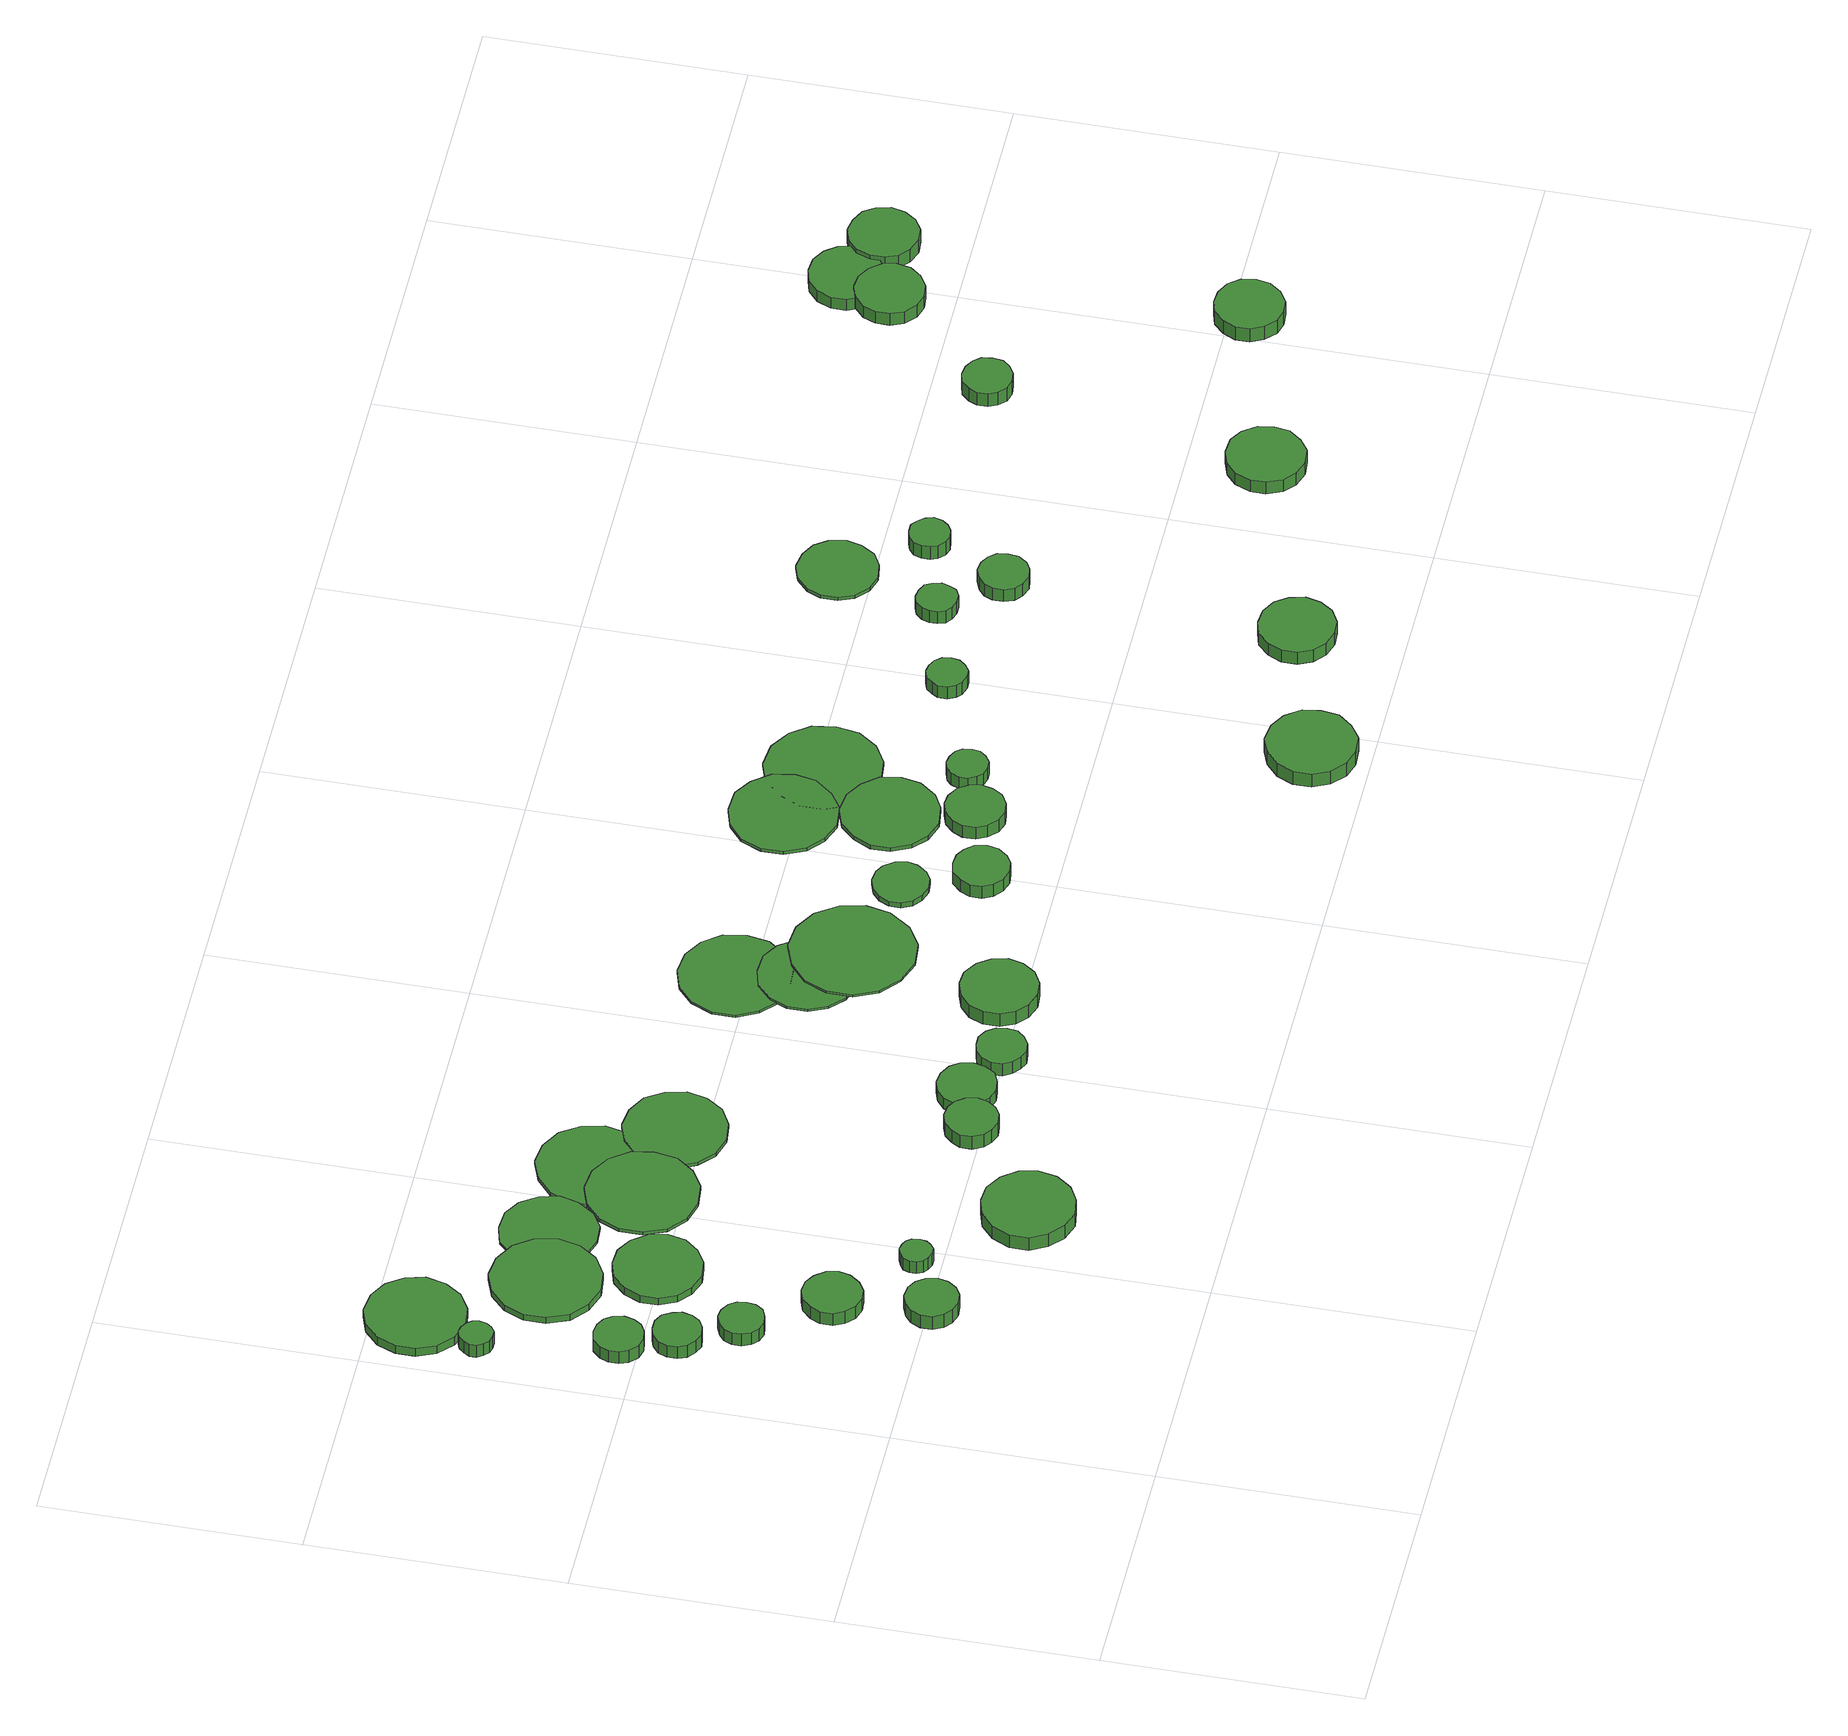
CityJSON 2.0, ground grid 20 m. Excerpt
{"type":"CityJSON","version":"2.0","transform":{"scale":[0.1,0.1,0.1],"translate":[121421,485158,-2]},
"CityObjects":{
"tree1":{"type":"SolitaryVegetationObject","attributes":{"function":"something"},"geometry":[{"type":"MultiSurface","lod":"1","boundaries":[[[0,1,2,3,4,5,6,7,8,9,10,11,12,13,14]],[[15,16,17,18,19,20,21,22,23,24,25,26,27,28,29]],[[0,29,28,1]],[[1,28,27,2]],[[2,27,26,3]],[[3,26,25,4]],[[4,25,24,5]],[[5,24,23,6]],[[6,23,22,7]],[[7,22,21,8]],[[8,21,20,9]],[[9,20,19,10]],[[10,19,18,11]],[[11,18,17,12]],[[12,17,16,13]],[[13,16,15,14]],[[14,15,29,0]]]}]},
"tree2":{"type":"SolitaryVegetationObject","attributes":{"function":"something"},"geometry":[{"type":"MultiSurface","lod":"1","boundaries":[[[30,31,32,33,34,35,36,37,38,39,40,41,42,43,44]],[[45,46,47,48,49,50,51,52,53,54,55,56,57,58,59]],[[30,59,58,31]],[[31,58,57,32]],[[32,57,56,33]],[[33,56,55,34]],[[34,55,54,35]],[[35,54,53,36]],[[36,53,52,37]],[[37,52,51,38]],[[38,51,50,39]],[[39,50,49,40]],[[40,49,48,41]],[[41,48,47,42]],[[42,47,46,43]],[[43,46,45,44]],[[44,45,59,30]]]}]},
"tree3":{"type":"SolitaryVegetationObject","attributes":{"function":"something"},"geometry":[{"type":"MultiSurface","lod":"1","boundaries":[[[60,61,62,63,64,65,66,67,68,69,70,71,72,73,74]],[[75,76,77,78,79,80,81,82,83,84,85,86,87,88,89]],[[60,89,88,61]],[[61,88,87,62]],[[62,87,86,63]],[[63,86,85,64]],[[64,85,84,65]],[[65,84,83,66]],[[66,83,82,67]],[[67,82,81,68]],[[68,81,80,69]],[[69,80,79,70]],[[70,79,78,71]],[[71,78,77,72]],[[72,77,76,73]],[[73,76,75,74]],[[74,75,89,60]]]}]},
"tree4":{"type":"SolitaryVegetationObject","attributes":{"function":"something"},"geometry":[{"type":"MultiSurface","lod":"1","boundaries":[[[90,91,92,93,94,95,96,97,98,99,100,101,102,103,104]],[[105,106,107,108,109,110,111,112,113,114,115,116,117,118,119]],[[90,119,118,91]],[[91,118,117,92]],[[92,117,116,93]],[[93,116,115,94]],[[94,115,114,95]],[[95,114,113,96]],[[96,113,112,97]],[[97,112,111,98]],[[98,111,110,99]],[[99,110,109,100]],[[100,109,108,101]],[[101,108,107,102]],[[102,107,106,103]],[[103,106,105,104]],[[104,105,119,90]]]}]},
"tree5":{"type":"SolitaryVegetationObject","attributes":{"function":"something"},"geometry":[{"type":"MultiSurface","lod":"1","boundaries":[[[120,121,122,123,124,125,126,127,128,129,130,131,132,133,134]],[[135,136,137,138,139,140,141,142,143,144,145,146,147,148,149]],[[120,149,148,121]],[[121,148,147,122]],[[122,147,146,123]],[[123,146,145,124]],[[124,145,144,125]],[[125,144,143,126]],[[126,143,142,127]],[[127,142,141,128]],[[128,141,140,129]],[[129,140,139,130]],[[130,139,138,131]],[[131,138,137,132]],[[132,137,136,133]],[[133,136,135,134]],[[134,135,149,120]]]}]},
"tree6":{"type":"SolitaryVegetationObject","attributes":{"function":"something"},"geometry":[{"type":"MultiSurface","lod":"1","boundaries":[[[150,151,152,153,154,155,156,157,158,159,160,161,162,163,164]],[[165,166,167,168,169,170,171,172,173,174,175,176,177,178,179]],[[150,179,178,151]],[[151,178,177,152]],[[152,177,176,153]],[[153,176,175,154]],[[154,175,174,155]],[[155,174,173,156]],[[156,173,172,157]],[[157,172,171,158]],[[158,171,170,159]],[[159,170,169,160]],[[160,169,168,161]],[[161,168,167,162]],[[162,167,166,163]],[[163,166,165,164]],[[164,165,179,150]]]}]},
"tree7":{"type":"SolitaryVegetationObject","attributes":{"function":"something"},"geometry":[{"type":"MultiSurface","lod":"1","boundaries":[[[180,181,182,183,184,185,186,187,188,189,190,191,192,193,194]],[[195,196,197,198,199,200,201,202,203,204,205,206,207,208,209]],[[180,209,208,181]],[[181,208,207,182]],[[182,207,206,183]],[[183,206,205,184]],[[184,205,204,185]],[[185,204,203,186]],[[186,203,202,187]],[[187,202,201,188]],[[188,201,200,189]],[[189,200,199,190]],[[190,199,198,191]],[[191,198,197,192]],[[192,197,196,193]],[[193,196,195,194]],[[194,195,209,180]]]}]},
"tree8":{"type":"SolitaryVegetationObject","attributes":{"function":"something"},"geometry":[{"type":"MultiSurface","lod":"1","boundaries":[[[210,211,212,213,214,215,216,217,218,219,220,221,222,223,224]],[[225,226,227,228,229,230,231,232,233,234,235,236,237,238,239]],[[210,239,238,211]],[[211,238,237,212]],[[212,237,236,213]],[[213,236,235,214]],[[214,235,234,215]],[[215,234,233,216]],[[216,233,232,217]],[[217,232,231,218]],[[218,231,230,219]],[[219,230,229,220]],[[220,229,228,221]],[[221,228,227,222]],[[222,227,226,223]],[[223,226,225,224]],[[224,225,239,210]]]}]},
"tree9":{"type":"SolitaryVegetationObject","attributes":{"function":"something"},"geometry":[{"type":"MultiSurface","lod":"1","boundaries":[[[240,241,242,243,244,245,246,247,248,249,250,251,252,253,254]],[[255,256,257,258,259,260,261,262,263,264,265,266,267,268,269]],[[240,269,268,241]],[[241,268,267,242]],[[242,267,266,243]],[[243,266,265,244]],[[244,265,264,245]],[[245,264,263,246]],[[246,263,262,247]],[[247,262,261,248]],[[248,261,260,249]],[[249,260,259,250]],[[250,259,258,251]],[[251,258,257,252]],[[252,257,256,253]],[[253,256,255,254]],[[254,255,269,240]]]}]},
"tree10":{"type":"SolitaryVegetationObject","attributes":{"function":"something"},"geometry":[{"type":"MultiSurface","lod":"1","boundaries":[[[270,271,272,273,274,275,276,277,278,279,280,281,282,283,284]],[[285,286,287,288,289,290,291,292,293,294,295,296,297,298,299]],[[270,299,298,271]],[[271,298,297,272]],[[272,297,296,273]],[[273,296,295,274]],[[274,295,294,275]],[[275,294,293,276]],[[276,293,292,277]],[[277,292,291,278]],[[278,291,290,279]],[[279,290,289,280]],[[280,289,288,281]],[[281,288,287,282]],[[282,287,286,283]],[[283,286,285,284]],[[284,285,299,270]]]}]},
"tree11":{"type":"SolitaryVegetationObject","attributes":{"function":"something"},"geometry":[{"type":"MultiSurface","lod":"1","boundaries":[[[300,301,302,303,304,305,306,307,308,309,310,311,312,313,314]],[[315,316,317,318,319,320,321,322,323,324,325,326,327,328,329]],[[300,329,328,301]],[[301,328,327,302]],[[302,327,326,303]],[[303,326,325,304]],[[304,325,324,305]],[[305,324,323,306]],[[306,323,322,307]],[[307,322,321,308]],[[308,321,320,309]],[[309,320,319,310]],[[310,319,318,311]],[[311,318,317,312]],[[312,317,316,313]],[[313,316,315,314]],[[314,315,329,300]]]}]},
"tree12":{"type":"SolitaryVegetationObject","attributes":{"function":"something"},"geometry":[{"type":"MultiSurface","lod":"1","boundaries":[[[330,331,332,333,334,335,336,337,338,339,340,341,342,343,344]],[[345,346,347,348,349,350,351,352,353,354,355,356,357,358,359]],[[330,359,358,331]],[[331,358,357,332]],[[332,357,356,333]],[[333,356,355,334]],[[334,355,354,335]],[[335,354,353,336]],[[336,353,352,337]],[[337,352,351,338]],[[338,351,350,339]],[[339,350,349,340]],[[340,349,348,341]],[[341,348,347,342]],[[342,347,346,343]],[[343,346,345,344]],[[344,345,359,330]]]}]},
"tree13":{"type":"SolitaryVegetationObject","attributes":{"function":"something"},"geometry":[{"type":"MultiSurface","lod":"1","boundaries":[[[360,361,362,363,364,365,366,367,368,369,370,371,372,373,374]],[[375,376,377,378,379,380,381,382,383,384,385,386,387,388,389]],[[360,389,388,361]],[[361,388,387,362]],[[362,387,386,363]],[[363,386,385,364]],[[364,385,384,365]],[[365,384,383,366]],[[366,383,382,367]],[[367,382,381,368]],[[368,381,380,369]],[[369,380,379,370]],[[370,379,378,371]],[[371,378,377,372]],[[372,377,376,373]],[[373,376,375,374]],[[374,375,389,360]]]}]},
"tree14":{"type":"SolitaryVegetationObject","attributes":{"function":"something"},"geometry":[{"type":"MultiSurface","lod":"1","boundaries":[[[390,391,392,393,394,395,396,397,398,399,400,401,402,403,404]],[[405,406,407,408,409,410,411,412,413,414,415,416,417,418,419]],[[390,419,418,391]],[[391,418,417,392]],[[392,417,416,393]],[[393,416,415,394]],[[394,415,414,395]],[[395,414,413,396]],[[396,413,412,397]],[[397,412,411,398]],[[398,411,410,399]],[[399,410,409,400]],[[400,409,408,401]],[[401,408,407,402]],[[402,407,406,403]],[[403,406,405,404]],[[404,405,419,390]]]}]},
"tree15":{"type":"SolitaryVegetationObject","attributes":{"function":"something"},"geometry":[{"type":"MultiSurface","lod":"1","boundaries":[[[420,421,422,423,424,425,426,427,428,429,430,431,432,433,434]],[[435,436,437,438,439,440,441,442,443,444,445,446,447,448,449]],[[420,449,448,421]],[[421,448,447,422]],[[422,447,446,423]],[[423,446,445,424]],[[424,445,444,425]],[[425,444,443,426]],[[426,443,442,427]],[[427,442,441,428]],[[428,441,440,429]],[[429,440,439,430]],[[430,439,438,431]],[[431,438,437,432]],[[432,437,436,433]],[[433,436,435,434]],[[434,435,449,420]]]}]},
"tree16":{"type":"SolitaryVegetationObject","attributes":{"function":"something"},"geometry":[{"type":"MultiSurface","lod":"1","boundaries":[[[450,451,452,453,454,455,456,457,458,459,460,461,462,463,464]],[[465,466,467,468,469,470,471,472,473,474,475,476,477,478,479]],[[450,479,478,451]],[[451,478,477,452]],[[452,477,476,453]],[[453,476,475,454]],[[454,475,474,455]],[[455,474,473,456]],[[456,473,472,457]],[[457,472,471,458]],[[458,471,470,459]],[[459,470,469,460]],[[460,469,468,461]],[[461,468,467,462]],[[462,467,466,463]],[[463,466,465,464]],[[464,465,479,450]]]}]},
"tree17":{"type":"SolitaryVegetationObject","attributes":{"function":"something"},"geometry":[{"type":"MultiSurface","lod":"1","boundaries":[[[480,481,482,483,484,485,486,487,488,489,490,491,492,493,494]],[[495,496,497,498,499,500,501,447,502,503,504,505,506,507,508]],[[480,508,507,481]],[[481,507,506,482]],[[482,506,505,483]],[[483,505,504,484]],[[484,504,503,485]],[[485,503,502,486]],[[486,502,447,487]],[[487,447,501,488]],[[488,501,500,489]],[[489,500,499,490]],[[490,499,498,491]],[[491,498,497,492]],[[492,497,496,493]],[[493,496,495,494]],[[494,495,508,480]]]}]},
"tree18":{"type":"SolitaryVegetationObject","attributes":{"function":"something"},"geometry":[{"type":"MultiSurface","lod":"1","boundaries":[[[509,510,511,512,513,514,515,516,517,518,519,520,521,522,523]],[[524,525,526,527,528,529,530,531,532,533,534,535,536,537,538]],[[509,538,537,510]],[[510,537,536,511]],[[511,536,535,512]],[[512,535,534,513]],[[513,534,533,514]],[[514,533,532,515]],[[515,532,531,516]],[[516,531,530,517]],[[517,530,529,518]],[[518,529,528,519]],[[519,528,527,520]],[[520,527,526,521]],[[521,526,525,522]],[[522,525,524,523]],[[523,524,538,509]]]}]},
"tree19":{"type":"SolitaryVegetationObject","attributes":{"function":"something"},"geometry":[{"type":"MultiSurface","lod":"1","boundaries":[[[539,540,541,542,543,544,545,546,547,548,549,550,551,552,553]],[[554,555,556,557,558,559,560,561,562,563,564,565,566,567,568]],[[539,568,567,540]],[[540,567,566,541]],[[541,566,565,542]],[[542,565,564,543]],[[543,564,563,544]],[[544,563,562,545]],[[545,562,561,546]],[[546,561,560,547]],[[547,560,559,548]],[[548,559,558,549]],[[549,558,557,550]],[[550,557,556,551]],[[551,556,555,552]],[[552,555,554,553]],[[553,554,568,539]]]}]},
"tree20":{"type":"SolitaryVegetationObject","attributes":{"function":"something"},"geometry":[{"type":"MultiSurface","lod":"1","boundaries":[[[569,570,571,572,573,574,575,576,577,578,579,580,581,582,583]],[[584,585,586,587,588,589,590,591,592,593,594,595,596,597,598]],[[569,598,597,570]],[[570,597,596,571]],[[571,596,595,572]],[[572,595,594,573]],[[573,594,593,574]],[[574,593,592,575]],[[575,592,591,576]],[[576,591,590,577]],[[577,590,589,578]],[[578,589,588,579]],[[579,588,587,580]],[[580,587,586,581]],[[581,586,585,582]],[[582,585,584,583]],[[583,584,598,569]]]}]},
"tree21":{"type":"SolitaryVegetationObject","attributes":{"function":"something"},"geometry":[{"type":"MultiSurface","lod":"1","boundaries":[[[599,600,601,602,603,604,605,606,607,608,609,610,611,612,613]],[[614,615,616,617,618,619,620,621,622,623,624,625,626,627,628]],[[599,628,627,600]],[[600,627,626,601]],[[601,626,625,602]],[[602,625,624,603]],[[603,624,623,604]],[[604,623,622,605]],[[605,622,621,606]],[[606,621,620,607]],[[607,620,619,608]],[[608,619,618,609]],[[609,618,617,610]],[[610,617,616,611]],[[611,616,615,612]],[[612,615,614,613]],[[613,614,628,599]]]}]},
"tree22":{"type":"SolitaryVegetationObject","attributes":{"function":"something"},"geometry":[{"type":"MultiSurface","lod":"1","boundaries":[[[629,630,631,632,633,634,635,636,637,638,639,640,641,642,643]],[[644,645,646,647,648,649,650,651,652,653,654,655,656,657,658]],[[629,658,657,630]],[[630,657,656,631]],[[631,656,655,632]],[[632,655,654,633]],[[633,654,653,634]],[[634,653,652,635]],[[635,652,651,636]],[[636,651,650,637]],[[637,650,649,638]],[[638,649,648,639]],[[639,648,647,640]],[[640,647,646,641]],[[641,646,645,642]],[[642,645,644,643]],[[643,644,658,629]]]}]},
"tree23":{"type":"SolitaryVegetationObject","attributes":{"function":"something"},"geometry":[{"type":"MultiSurface","lod":"1","boundaries":[[[659,660,661,662,663,664,665,666,667,668,669,670,671,672,673]],[[674,675,676,677,678,679,680,681,682,683,684,685,686,687,688]],[[659,688,687,660]],[[660,687,686,661]],[[661,686,685,662]],[[662,685,684,663]],[[663,684,683,664]],[[664,683,682,665]],[[665,682,681,666]],[[666,681,680,667]],[[667,680,679,668]],[[668,679,678,669]],[[669,678,677,670]],[[670,677,676,671]],[[671,676,675,672]],[[672,675,674,673]],[[673,674,688,659]]]}]},
"tree24":{"type":"SolitaryVegetationObject","attributes":{"function":"something"},"geometry":[{"type":"MultiSurface","lod":"1","boundaries":[[[689,690,691,692,693,694,695,696,697,698,699,700,701,702,703]],[[704,705,706,707,708,709,710,711,712,713,714,715,716,717,718]],[[689,718,717,690]],[[690,717,716,691]],[[691,716,715,692]],[[692,715,714,693]],[[693,714,713,694]],[[694,713,712,695]],[[695,712,711,696]],[[696,711,710,697]],[[697,710,709,698]],[[698,709,708,699]],[[699,708,707,700]],[[700,707,706,701]],[[701,706,705,702]],[[702,705,704,703]],[[703,704,718,689]]]}]},
"tree25":{"type":"SolitaryVegetationObject","attributes":{"function":"something"},"geometry":[{"type":"MultiSurface","lod":"1","boundaries":[[[719,720,721,722,723,724,725,726,727,728,729,730,731,732,733]],[[734,735,736,737,738,739,740,741,742,743,744,745,746,747,748]],[[719,748,747,720]],[[720,747,746,721]],[[721,746,745,722]],[[722,745,744,723]],[[723,744,743,724]],[[724,743,742,725]],[[725,742,741,726]],[[726,741,740,727]],[[727,740,739,728]],[[728,739,738,729]],[[729,738,737,730]],[[730,737,736,731]],[[731,736,735,732]],[[732,735,734,733]],[[733,734,748,719]]]}]},
"tree26":{"type":"SolitaryVegetationObject","attributes":{"function":"something"},"geometry":[{"type":"MultiSurface","lod":"1","boundaries":[[[749,750,751,752,753,754,755,756,757,758,759,760,761,762,763]],[[764,765,766,767,768,769,770,771,772,773,774,775,776,777,778]],[[749,778,777,750]],[[750,777,776,751]],[[751,776,775,752]],[[752,775,774,753]],[[753,774,773,754]],[[754,773,772,755]],[[755,772,771,756]],[[756,771,770,757]],[[757,770,769,758]],[[758,769,768,759]],[[759,768,767,760]],[[760,767,766,761]],[[761,766,765,762]],[[762,765,764,763]],[[763,764,778,749]]]}]},
"tree27":{"type":"SolitaryVegetationObject","attributes":{"function":"something"},"geometry":[{"type":"MultiSurface","lod":"1","boundaries":[[[779,780,781,782,783,784,785,786,787,788,789,790,791,792,793]],[[794,795,796,797,798,799,800,801,802,803,804,805,806,807,808]],[[779,808,807,780]],[[780,807,806,781]],[[781,806,805,782]],[[782,805,804,783]],[[783,804,803,784]],[[784,803,802,785]],[[785,802,801,786]],[[786,801,800,787]],[[787,800,799,788]],[[788,799,798,789]],[[789,798,797,790]],[[790,797,796,791]],[[791,796,795,792]],[[792,795,794,793]],[[793,794,808,779]]]}]},
"tree28":{"type":"SolitaryVegetationObject","attributes":{"function":"something"},"geometry":[{"type":"MultiSurface","lod":"1","boundaries":[[[809,810,811,812,813,814,815,816,817,818,819,820,821,822,823]],[[824,825,826,827,828,829,830,831,832,833,834,835,836,837,838]],[[809,838,837,810]],[[810,837,836,811]],[[811,836,835,812]],[[812,835,834,813]],[[813,834,833,814]],[[814,833,832,815]],[[815,832,831,816]],[[816,831,830,817]],[[817,830,829,818]],[[818,829,828,819]],[[819,828,827,820]],[[820,827,826,821]],[[821,826,825,822]],[[822,825,824,823]],[[823,824,838,809]]]}]},
"tree29":{"type":"SolitaryVegetationObject","attributes":{"function":"something"},"geometry":[{"type":"MultiSurface","lod":"1","boundaries":[[[839,840,841,842,843,844,845,846,847,848,849,850,851,852,853]],[[854,855,856,857,858,859,860,861,862,863,864,865,866,867,868]],[[839,868,867,840]],[[840,867,866,841]],[[841,866,865,842]],[[842,865,864,843]],[[843,864,863,844]],[[844,863,862,845]],[[845,862,861,846]],[[846,861,860,847]],[[847,860,859,848]],[[848,859,858,849]],[[849,858,857,850]],[[850,857,856,851]],[[851,856,855,852]],[[852,855,854,853]],[[853,854,868,839]]]}]},
"tree30":{"type":"SolitaryVegetationObject","attributes":{"function":"something"},"geometry":[{"type":"MultiSurface","lod":"1","boundaries":[[[869,870,871,872,873,874,875,876,877,878,879,880,881,882,883]],[[884,885,886,887,888,889,890,891,892,893,894,895,896,897,898]],[[869,898,897,870]],[[870,897,896,871]],[[871,896,895,872]],[[872,895,894,873]],[[873,894,893,874]],[[874,893,892,875]],[[875,892,891,876]],[[876,891,890,877]],[[877,890,889,878]],[[878,889,888,879]],[[879,888,887,880]],[[880,887,886,881]],[[881,886,885,882]],[[882,885,884,883]],[[883,884,898,869]]]}]},
"tree31":{"type":"SolitaryVegetationObject","attributes":{"function":"something"},"geometry":[{"type":"MultiSurface","lod":"1","boundaries":[[[899,900,901,902,903,904,905,906,907,908,909,910,911,912,913]],[[914,915,916,917,918,919,920,921,922,923,924,925,926,927,928]],[[899,928,927,900]],[[900,927,926,901]],[[901,926,925,902]],[[902,925,924,903]],[[903,924,923,904]],[[904,923,922,905]],[[905,922,921,906]],[[906,921,920,907]],[[907,920,919,908]],[[908,919,918,909]],[[909,918,917,910]],[[910,917,916,911]],[[911,916,915,912]],[[912,915,914,913]],[[913,914,928,899]]]}]},
"tree32":{"type":"SolitaryVegetationObject","attributes":{"function":"something"},"geometry":[{"type":"MultiSurface","lod":"1","boundaries":[[[929,930,931,932,933,934,935,936,937,938,939,940,941,942,943]],[[944,945,946,947,948,949,950,951,952,953,954,955,956,957,958]],[[929,958,957,930]],[[930,957,956,931]],[[931,956,955,932]],[[932,955,954,933]],[[933,954,953,934]],[[934,953,952,935]],[[935,952,951,936]],[[936,951,950,937]],[[937,950,949,938]],[[938,949,948,939]],[[939,948,947,940]],[[940,947,946,941]],[[941,946,945,942]],[[942,945,944,943]],[[943,944,958,929]]]}]},
"tree33":{"type":"SolitaryVegetationObject","attributes":{"function":"something"},"geometry":[{"type":"MultiSurface","lod":"1","boundaries":[[[959,960,961,962,963,964,965,966,967,968,969,970,971,972,973]],[[974,975,976,977,978,979,980,981,982,983,984,985,986,987,988]],[[959,988,987,960]],[[960,987,986,961]],[[961,986,985,962]],[[962,985,984,963]],[[963,984,983,964]],[[964,983,982,965]],[[965,982,981,966]],[[966,981,980,967]],[[967,980,979,968]],[[968,979,978,969]],[[969,978,977,970]],[[970,977,976,971]],[[971,976,975,972]],[[972,975,974,973]],[[973,974,988,959]]]}]},
"tree34":{"type":"SolitaryVegetationObject","attributes":{"function":"something"},"geometry":[{"type":"MultiSurface","lod":"1","boundaries":[[[989,990,991,992,993,994,995,996,997,998,999,1000,1001,1002,1003]],[[1004,1005,1006,1007,1008,1009,1010,1011,1012,1013,1014,1015,1016,1017,1018]],[[989,1018,1017,990]],[[990,1017,1016,991]],[[991,1016,1015,992]],[[992,1015,1014,993]],[[993,1014,1013,994]],[[994,1013,1012,995]],[[995,1012,1011,996]],[[996,1011,1010,997]],[[997,1010,1009,998]],[[998,1009,1008,999]],[[999,1008,1007,1000]],[[1000,1007,1006,1001]],[[1001,1006,1005,1002]],[[1002,1005,1004,1003]],[[1003,1004,1018,989]]]}]},
"tree35":{"type":"SolitaryVegetationObject","attributes":{"function":"something"},"geometry":[{"type":"MultiSurface","lod":"1","boundaries":[[[1019,1020,1021,1022,1023,1024,1025,1026,1027,1028,1029,1030,1031,1032,1033]],[[1034,1035,1036,1037,1038,1039,1040,1041,1042,1043,1044,1045,1046,1047,1048]],[[1019,1048,1047,1020]],[[1020,1047,1046,1021]],[[1021,1046,1045,1022]],[[1022,1045,1044,1023]],[[1023,1044,1043,1024]],[[1024,1043,1042,1025]],[[1025,1042,1041,1026]],[[1026,1041,1040,1027]],[[1027,1040,1039,1028]],[[1028,1039,1038,1029]],[[1029,1038,1037,1030]],[[1030,1037,1036,1031]],[[1031,1036,1035,1032]],[[1032,1035,1034,1033]],[[1033,1034,1048,1019]]]}]},
"tree36":{"type":"SolitaryVegetationObject","attributes":{"function":"something"},"geometry":[{"type":"MultiSurface","lod":"1","boundaries":[[[1049,1050,1051,1052,1053,1054,1055,1056,1057,1058,1059,1060,1061,1062,1063]],[[1064,1065,1066,1067,1068,1069,1070,1071,1072,1073,1074,1075,1076,1077,1078]],[[1049,1078,1077,1050]],[[1050,1077,1076,1051]],[[1051,1076,1075,1052]],[[1052,1075,1074,1053]],[[1053,1074,1073,1054]],[[1054,1073,1072,1055]],[[1055,1072,1071,1056]],[[1056,1071,1070,1057]],[[1057,1070,1069,1058]],[[1058,1069,1068,1059]],[[1059,1068,1067,1060]],[[1060,1067,1066,1061]],[[1061,1066,1065,1062]],[[1062,1065,1064,1063]],[[1063,1064,1078,1049]]]}]},
"tree37":{"type":"SolitaryVegetationObject","attributes":{"function":"something"},"geometry":[{"type":"MultiSurface","lod":"1","boundaries":[[[1079,1080,1081,1082,1083,1084,1085,1086,1087,1088,1089,1090,1091,1092,1093]],[[1094,1095,1096,1097,1098,1099,1100,1101,1102,1103,1104,1105,1106,1107,1108]],[[1079,1108,1107,1080]],[[1080,1107,1106,1081]],[[1081,1106,1105,1082]],[[1082,1105,1104,1083]],[[1083,1104,1103,1084]],[[1084,1103,1102,1085]],[[1085,1102,1101,1086]],[[1086,1101,1100,1087]],[[1087,1100,1099,1088]],[[1088,1099,1098,1089]],[[1089,1098,1097,1090]],[[1090,1097,1096,1091]],[[1091,1096,1095,1092]],[[1092,1095,1094,1093]],[[1093,1094,1108,1079]]]}]},
"tree38":{"type":"SolitaryVegetationObject","attributes":{"function":"something"},"geometry":[{"type":"MultiSurface","lod":"1","boundaries":[[[1109,1110,1111,1112,1113,1114,1115,1116,1117,1118,1119,1120,1121,1122,1123]],[[1124,1125,1126,1127,1128,1129,1130,1131,1132,1133,1134,1135,1136,1137,1138]],[[1109,1138,1137,1110]],[[1110,1137,1136,1111]],[[1111,1136,1135,1112]],[[1112,1135,1134,1113]],[[1113,1134,1133,1114]],[[1114,1133,1132,1115]],[[1115,1132,1131,1116]],[[1116,1131,1130,1117]],[[1117,1130,1129,1118]],[[1118,1129,1128,1119]],[[1119,1128,1127,1120]],[[1120,1127,1126,1121]],[[1121,1126,1125,1122]],[[1122,1125,1124,1123]],[[1123,1124,1138,1109]]]}]},
"tree39":{"type":"SolitaryVegetationObject","attributes":{"function":"something"},"geometry":[{"type":"MultiSurface","lod":"1","boundaries":[[[1139,1140,1141,1142,1143,1144,1145,1146,1147,1148,1149,1150,1151,1152,1153]],[[1154,1155,1156,1157,1158,1159,1160,1161,1162,1163,1164,1165,1166,1167,1168]],[[1139,1168,1167,1140]],[[1140,1167,1166,1141]],[[1141,1166,1165,1142]],[[1142,1165,1164,1143]],[[1143,1164,1163,1144]],[[1144,1163,1162,1145]],[[1145,1162,1161,1146]],[[1146,1161,1160,1147]],[[1147,1160,1159,1148]],[[1148,1159,1158,1149]],[[1149,1158,1157,1150]],[[1150,1157,1156,1151]],[[1151,1156,1155,1152]],[[1152,1155,1154,1153]],[[1153,1154,1168,1139]]]}]},
"tree40":{"type":"SolitaryVegetationObject","attributes":{"function":"something"},"geometry":[{"type":"MultiSurface","lod":"1","boundaries":[[[1169,1170,1171,1172,1173,1174,1175,1176,1177,1178,1179,1180,1181,1182,1183]],[[1184,1185,1186,1187,1188,1189,1190,1191,1192,1193,1194,1195,1196,1197,1198]],[[1169,1198,1197,1170]],[[1170,1197,1196,1171]],[[1171,1196,1195,1172]],[[1172,1195,1194,1173]],[[1173,1194,1193,1174]],[[1174,1193,1192,1175]],[[1175,1192,1191,1176]],[[1176,1191,1190,1177]],[[1177,1190,1189,1178]],[[1178,1189,1188,1179]],[[1179,1188,1187,1180]],[[1180,1187,1186,1181]],[[1181,1186,1185,1182]],[[1182,1185,1184,1183]],[[1183,1184,1198,1169]]]}]},
"tree41":{"type":"SolitaryVegetationObject","attributes":{"function":"something"},"geometry":[{"type":"MultiSurface","lod":"1","boundaries":[[[1199,1200,1201,1202,1203,1204,1205,1206,1207,1208,1209,1210,1211,1212,1213]],[[1214,1215,1216,1217,1218,1219,1220,1221,1222,1223,1224,1225,1226,1227,1228]],[[1199,1228,1227,1200]],[[1200,1227,1226,1201]],[[1201,1226,1225,1202]],[[1202,1225,1224,1203]],[[1203,1224,1223,1204]],[[1204,1223,1222,1205]],[[1205,1222,1221,1206]],[[1206,1221,1220,1207]],[[1207,1220,1219,1208]],[[1208,1219,1218,1209]],[[1209,1218,1217,1210]],[[1210,1217,1216,1211]],[[1211,1216,1215,1212]],[[1212,1215,1214,1213]],[[1213,1214,1228,1199]]]}]},
"tree42":{"type":"SolitaryVegetationObject","attributes":{"function":"something"},"geometry":[{"type":"MultiSurface","lod":"1","boundaries":[[[1229,1230,1231,1232,1233,1234,1235,1236,1237,1238,1239,1240,1241,1242,1243]],[[1244,1245,1246,1247,1248,1249,1250,1251,1252,1253,1254,1255,1256,1257,1258]],[[1229,1258,1257,1230]],[[1230,1257,1256,1231]],[[1231,1256,1255,1232]],[[1232,1255,1254,1233]],[[1233,1254,1253,1234]],[[1234,1253,1252,1235]],[[1235,1252,1251,1236]],[[1236,1251,1250,1237]],[[1237,1250,1249,1238]],[[1238,1249,1248,1239]],[[1239,1248,1247,1240]],[[1240,1247,1246,1241]],[[1241,1246,1245,1242]],[[1242,1245,1244,1243]],[[1243,1244,1258,1229]]]}]}
},
"vertices":[
[67,414,26],[65,422,26],[61,428,26],[54,432,26],[46,433,26],[38,431,26],[32,425,26],[29,418,26],[29,410,26],[32,403,26],[38,397,26],[46,395,26],[54,396,26],[61,400,26],[65,406,26],[65,406,14],[61,400,14],[54,396,14],[46,395,14],[38,397,14],[32,403,14],[29,410,14],[29,418,14],[32,425,14],[38,431,14],[46,433,14],[54,432,14],[61,428,14],[65,422,14],[67,414,14],
[80,373,26],[78,380,26],[74,387,26],[67,391,26],[59,391,26],[52,389,26],[46,384,26],[43,377,26],[43,369,26],[46,362,26],[52,357,26],[59,354,26],[67,355,26],[74,359,26],[78,365,26],[78,365,14],[74,359,14],[67,355,14],[59,354,14],[52,357,14],[46,362,14],[43,369,14],[43,377,14],[46,384,14],[52,389,14],[59,391,14],[67,391,14],[74,387,14],[78,380,14],[80,373,14],
[102,329,24],[101,336,24],[97,342,24],[90,346,24],[83,347,24],[76,344,24],[71,340,24],[68,333,24],[68,326,24],[71,319,24],[76,314,24],[83,312,24],[90,313,24],[97,316,24],[101,322,24],[101,322,12],[97,316,12],[90,313,12],[83,312,12],[76,314,12],[71,319,12],[68,326,12],[68,333,12],[71,340,12],[76,344,12],[83,347,12],[90,346,12],[97,342,12],[101,336,12],[102,329,12],
[43,518,23],[42,523,23],[39,527,23],[34,530,23],[29,531,23],[24,529,23],[20,525,23],[17,520,23],[17,515,23],[20,510,23],[24,506,23],[29,505,23],[34,505,23],[39,508,23],[42,512,23],[42,512,11],[39,508,11],[34,505,11],[29,505,11],[24,506,11],[20,510,11],[17,515,11],[17,520,11],[20,525,11],[24,529,11],[29,531,11],[34,530,11],[39,527,11],[42,523,11],[43,518,11],
[155,196,25],[153,205,25],[148,212,25],[141,216,25],[132,217,25],[124,214,25],[118,209,25],[114,201,25],[114,192,25],[118,184,25],[124,179,25],[132,176,25],[141,177,25],[148,181,25],[153,188,25],[153,188,12],[148,181,12],[141,177,12],[132,176,12],[124,179,12],[118,184,12],[114,192,12],[114,201,12],[118,209,12],[124,214,12],[132,217,12],[141,216,12],[148,212,12],[153,205,12],[155,196,12],
[146,269,26],[144,278,26],[138,286,26],[130,291,26],[121,292,26],[112,289,26],[105,282,26],[101,274,26],[101,264,26],[105,256,26],[112,249,26],[121,246,26],[130,247,26],[138,252,26],[144,260,26],[144,260,14],[138,252,14],[130,247,14],[121,246,14],[112,249,14],[105,256,14],[101,264,14],[101,274,14],[105,282,14],[112,289,14],[121,292,14],[130,291,14],[138,286,14],[144,278,14],[146,269,14],
[85,567,19],[81,582,19],[72,595,19],[58,603,19],[42,605,19],[27,600,19],[15,589,19],[9,574,19],[9,559,19],[15,544,19],[27,533,19],[42,528,19],[58,530,19],[72,538,19],[81,551,19],[81,551,11],[72,538,11],[58,530,11],[42,528,11],[27,533,11],[15,544,11],[9,559,11],[9,574,11],[15,589,11],[27,600,11],[42,605,11],[58,603,11],[72,595,11],[81,582,11],[85,567,11],
[195,218,23],[194,224,23],[191,228,23],[187,230,23],[182,231,23],[177,229,23],[173,226,23],[171,221,23],[171,216,23],[173,211,23],[177,208,23],[182,206,23],[187,206,23],[191,209,23],[194,213,23],[194,213,11],[191,209,11],[187,206,11],[182,206,11],[177,208,11],[173,211,11],[171,216,11],[171,221,11],[173,226,11],[177,229,11],[182,231,11],[187,230,11],[191,228,11],[194,224,11],[195,218,11],
[147,480,17],[143,498,17],[133,512,17],[117,521,17],[100,523,17],[83,517,17],[70,505,17],[63,489,17],[63,472,17],[70,455,17],[83,444,17],[100,438,17],[117,440,17],[133,449,17],[143,463,17],[143,463,11],[133,449,11],[117,440,11],[100,438,11],[83,444,11],[70,455,11],[63,472,11],[63,489,11],[70,505,11],[83,517,11],[100,523,11],[117,521,11],[133,512,11],[143,498,11],[147,480,11],
[167,402,18],[164,416,18],[155,428,18],[143,435,18],[129,436,18],[115,432,18],[105,422,18],[99,409,18],[99,395,18],[105,382,18],[115,373,18],[129,368,18],[143,370,18],[155,377,18],[164,388,18],[164,388,11],[155,377,11],[143,370,11],[129,368,11],[115,373,11],[105,382,11],[99,395,11],[99,409,11],[105,422,11],[115,432,11],[129,436,11],[143,435,11],[155,428,11],[164,416,11],[167,402,11],
[280,147,27],[277,161,27],[268,173,27],[255,181,27],[241,182,27],[227,178,27],[216,168,27],[209,154,27],[209,139,27],[216,126,27],[227,116,27],[241,111,27],[255,113,27],[268,120,27],[277,132,27],[277,132,14],[268,120,14],[255,113,14],[241,111,14],[227,116,14],[216,126,14],[209,139,14],[209,154,14],[216,168,14],[227,178,14],[241,182,14],[255,181,14],[268,173,14],[277,161,14],[280,147,14],
[198,490,11],[194,505,11],[185,518,11],[172,526,11],[156,527,11],[141,523,11],[130,512,11],[123,498,11],[123,482,11],[130,468,11],[141,458,11],[156,453,11],[172,454,11],[185,462,11],[194,475,11],[194,475,9],[185,462,9],[172,454,9],[156,453,9],[141,458,9],[130,468,9],[123,482,9],[123,498,9],[130,512,9],[141,523,9],[156,527,9],[172,526,9],[185,518,9],[194,505,9],[198,490,9],
[257,431,12],[254,448,12],[243,463,12],[228,472,12],[210,474,12],[193,468,12],[179,456,12],[172,440,12],[172,422,12],[179,405,12],[193,393,12],[210,388,12],[228,390,12],[243,399,12],[254,413,12],[254,413,9],[243,399,9],[228,390,9],[210,388,9],[193,393,9],[179,405,9],[172,422,9],[172,440,9],[179,456,9],[193,468,9],[210,474,9],[228,472,9],[243,463,9],[254,448,9],[257,431,9],
[280,473,9],[276,490,9],[266,505,9],[250,514,9],[233,516,9],[216,510,9],[202,498,9],[195,482,9],[195,464,9],[202,448,9],[216,436,9],[233,430,9],[250,432,9],[266,441,9],[276,455,9],[276,455,6],[266,441,6],[250,432,6],[233,430,6],[216,436,6],[202,448,6],[195,464,6],[195,482,6],[202,498,6],[216,510,6],[233,516,6],[250,514,6],[266,505,6],[276,490,6],[280,473,6],
[350,207,24],[348,216,24],[343,223,24],[336,227,24],[327,228,24],[319,225,24],[313,219,24],[309,212,24],[309,203,24],[313,195,24],[319,190,24],[327,187,24],[336,188,24],[343,192,24],[348,199,24],[348,199,11],[343,192,11],[336,188,11],[327,187,11],[319,190,11],[313,195,11],[309,203,11],[309,212,11],[313,219,11],[319,225,11],[327,228,11],[336,227,11],[343,223,11],[348,216,11],[350,207,11],
[327,421,10],[323,437,10],[314,451,10],[299,459,10],[283,461,10],[267,456,10],[255,445,10],[248,430,10],[248,413,10],[255,398,10],[267,387,10],[283,382,10],[299,384,10],[314,392,10],[323,405,10],[323,405,7],[314,392,7],[299,384,7],[283,382,7],[267,387,7],[255,398,7],[248,413,7],[248,430,7],[255,445,7],[267,456,7],[283,461,7],[299,459,7],[314,451,7],[323,437,7],[327,421,7],
[388,218,22],[386,228,22],[381,235,22],[372,240,22],[363,241,22],[354,238,22],[347,232,22],[343,223,22],[343,214,22],[347,205,22],[354,199,22],[363,196,22],[372,197,22],[381,201,22],[386,209,22],[386,209,11],[381,201,11],[372,197,11],[363,196,11],[354,199,11],[347,205,11],[343,214,11],[347,232,11],[354,238,11],[363,241,11],[372,240,11],[381,235,11],[386,228,11],[388,218,11],
[427,201,24],[426,209,24],[421,216,24],[414,220,24],[406,220,24],[399,218,24],[393,213,24],[389,205,24],[389,197,24],[393,190,24],[399,185,24],[406,182,24],[414,183,24],[421,187,24],[426,193,24],[426,193,12],[421,187,12],[414,183,12],[406,182,12],[399,185,12],[393,190,12],[389,197,12],[389,205,12],[393,213,12],[399,218,12],[406,220,12],[414,220,12],[421,216,12],[426,209,12],[427,201,12],
[497,215,27],[494,227,27],[487,237,27],[476,244,27],[464,245,27],[452,241,27],[443,233,27],[438,222,27],[438,209,27],[443,198,27],[452,190,27],[464,186,27],[476,187,27],[487,193,27],[494,203,27],[494,203,14],[487,193,14],[476,187,14],[464,186,14],[452,190,14],[443,198,14],[438,209,14],[438,222,14],[443,233,14],[452,241,14],[464,245,14],[476,244,14],[487,237,14],[494,227,14],[497,215,14],
[505,360,10],[502,375,10],[493,388,10],[480,396,10],[464,397,10],[449,393,10],[437,382,10],[431,368,10],[431,352,10],[437,338,10],[449,327,10],[464,323,10],[480,324,10],[493,332,10],[502,345,10],[502,345,8],[493,332,8],[480,324,8],[464,323,8],[449,327,8],[437,338,8],[431,352,8],[431,368,8],[437,382,8],[449,393,8],[464,397,8],[480,396,8],[493,388,8],[502,375,8],[505,360,8],
[500,412,9],[497,430,9],[486,444,9],[471,453,9],[453,455,9],[436,450,9],[423,438,9],[415,421,9],[415,403,9],[423,387,9],[436,375,9],[453,370,9],[471,371,9],[486,380,9],[497,395,9],[497,395,7],[486,380,7],[471,371,7],[453,370,7],[436,375,7],[423,387,7],[415,403,7],[415,421,7],[423,438,7],[436,450,7],[453,455,7],[471,453,7],[486,444,7],[497,430,7],[500,412,7],
[545,332,13],[541,351,13],[529,368,13],[512,378,13],[492,380,13],[473,373,13],[458,360,13],[450,342,13],[450,322,13],[458,304,13],[473,291,13],[492,284,13],[512,286,13],[529,296,13],[541,313,13],[541,313,11],[529,296,11],[512,286,11],[492,284,11],[473,291,11],[458,304,11],[450,322,11],[450,342,11],[458,360,11],[473,373,11],[492,380,11],[512,378,11],[529,368,11],[541,351,11],[545,332,11],
[594,311,16],[592,320,16],[586,328,16],[579,332,16],[570,333,16],[561,330,16],[554,324,16],[550,316,16],[550,307,16],[554,299,16],[561,293,16],[570,290,16],[579,291,16],[586,295,16],[592,303,16],[592,303,11],[586,295,11],[579,291,11],[570,290,11],[561,293,11],[554,299,11],[550,307,11],[550,316,11],[554,324,11],[561,330,11],[570,333,11],[579,332,11],[586,328,11],[592,320,11],[594,311,11],
[612,255,27],[610,264,27],[604,271,27],[597,275,27],[588,276,27],[579,274,27],[572,267,27],[568,259,27],[568,250,27],[572,242,27],[579,236,27],[588,233,27],[597,234,27],[604,238,27],[610,246,27],[610,246,15],[604,238,15],[597,234,15],[588,233,15],[579,236,15],[572,242,15],[568,250,15],[568,259,15],[572,267,15],[579,274,15],[588,276,15],[597,275,15],[604,271,15],[610,264,15],[612,255,15],
[678,273,23],[676,282,23],[671,290,23],[662,295,23],[653,296,23],[644,293,23],[637,286,23],[633,278,23],[633,268,23],[637,260,23],[644,253,23],[653,250,23],[662,251,23],[671,256,23],[676,264,23],[676,264,11],[671,256,11],[662,251,11],[653,250,11],[644,253,11],[637,260,11],[633,268,11],[633,278,11],[637,286,11],[644,293,11],[653,296,11],[662,295,11],[671,290,11],[676,282,11],[678,273,11],
[682,334,15],[679,350,15],[669,362,15],[656,370,15],[640,372,15],[625,367,15],[614,356,15],[607,342,15],[607,327,15],[614,312,15],[625,302,15],[640,297,15],[656,299,15],[669,306,15],[679,319,15],[679,319,11],[669,306,11],[656,299,11],[640,297,11],[625,302,11],[614,312,11],[607,327,11],[607,342,11],[614,356,11],[625,367,11],[640,372,11],[656,370,11],[669,362,11],[679,350,11],[682,334,11],
[673,412,11],[670,429,11],[659,443,11],[645,452,11],[627,453,11],[611,448,11],[598,437,11],[591,421,11],[591,404,11],[598,388,11],[611,377,11],[627,371,11],[645,373,11],[659,382,11],[670,396,11],[670,396,8],[659,382,8],[645,373,8],[627,371,8],[611,377,8],[598,388,8],[591,404,8],[591,421,8],[598,437,8],[611,448,8],[627,453,8],[645,452,8],[659,443,8],[670,429,8],[673,412,8],
[712,287,25],[711,294,25],[707,299,25],[701,302,25],[695,303,25],[688,301,25],[684,297,25],[681,291,25],[681,284,25],[684,278,25],[688,274,25],[695,272,25],[701,272,25],[707,276,25],[711,281,25],[711,281,13],[707,276,13],[701,272,13],[695,272,13],[688,274,13],[684,278,13],[681,284,13],[681,291,13],[684,297,13],[688,301,13],[695,303,13],[701,302,13],[707,299,13],[711,294,13],[712,287,13],
[805,44,25],[803,58,25],[794,70,25],[782,77,25],[767,79,25],[754,74,25],[743,64,25],[737,51,25],[737,37,25],[743,24,25],[754,14,25],[767,10,25],[782,11,25],[794,19,25],[803,30,25],[803,30,12],[794,19,12],[782,11,12],[767,10,12],[754,14,12],[743,24,12],[737,37,12],[737,51,12],[743,64,12],[754,74,12],[767,79,12],[782,77,12],[794,70,12],[803,58,12],[805,44,12],
[729,393,11],[726,411,11],[715,426,11],[699,436,11],[680,438,11],[662,432,11],[649,419,11],[641,402,11],[641,384,11],[649,367,11],[662,354,11],[680,349,11],[699,351,11],[715,360,11],[726,375,11],[726,375,8],[715,360,8],[699,351,8],[680,349,8],[662,354,8],[649,367,8],[641,384,8],[641,402,8],[649,419,8],[662,432,8],[680,438,8],[699,436,8],[715,426,8],[726,411,8],[729,393,8],
[805,322,24],[804,329,24],[800,334,24],[794,337,24],[788,338,24],[781,336,24],[777,331,24],[774,326,24],[774,319,24],[777,313,24],[781,309,24],[788,307,24],[794,307,24],[800,311,24],[804,316,24],[804,316,12],[800,311,12],[794,307,12],[788,307,12],[781,309,12],[777,313,12],[774,319,12],[774,326,12],[777,331,12],[781,336,12],[788,338,12],[794,337,12],[800,334,12],[804,329,12],[805,322,12],
[921,80,25],[918,92,25],[911,102,25],[900,108,25],[888,109,25],[876,106,25],[867,97,25],[862,86,25],[862,74,25],[867,63,25],[876,55,25],[888,51,25],[900,52,25],[911,58,25],[918,68,25],[918,68,13],[911,58,13],[900,52,13],[888,51,13],[876,55,13],[867,63,13],[862,74,13],[862,86,13],[867,97,13],[876,106,13],[888,109,13],[900,108,13],[911,102,13],[918,92,13],[921,80,13],
[883,346,23],[881,353,23],[878,358,23],[872,361,23],[865,362,23],[859,360,23],[854,355,23],[852,349,23],[852,343,23],[854,337,23],[859,333,23],[865,331,23],[872,331,23],[878,334,23],[881,340,23],[881,340,11],[878,334,11],[872,331,11],[865,331,11],[859,333,11],[854,337,11],[852,343,11],[852,349,11],[854,355,11],[859,360,11],[865,362,11],[872,361,11],[878,358,11],[881,353,11],[883,346,11],
[922,304,24],[921,312,24],[916,318,24],[909,322,24],[901,323,24],[893,320,24],[887,315,24],[884,308,24],[884,300,24],[887,292,24],[893,287,24],[901,284,24],[909,285,24],[916,289,24],[921,296,24],[921,296,12],[916,289,12],[909,285,12],[901,284,12],[893,287,12],[887,292,12],[884,300,12],[884,308,12],[887,315,12],[893,320,12],[901,323,12],[909,322,12],[916,318,12],[921,312,12],[922,304,12],
[923,426,13],[920,439,13],[913,449,13],[902,455,13],[889,457,13],[877,453,13],[867,444,13],[862,433,13],[862,420,13],[867,408,13],[877,399,13],[889,395,13],[902,397,13],[913,403,13],[920,414,13],[920,414,10],[913,403,10],[902,397,10],[889,395,10],[877,399,10],[867,408,10],[862,420,10],[862,433,10],[867,444,10],[877,453,10],[889,457,10],[902,455,10],[913,449,10],[920,439,10],[923,426,10],
[950,366,23],[948,372,23],[944,377,23],[939,381,23],[932,381,23],[926,379,23],[921,375,23],[919,369,23],[919,362,23],[921,357,23],[926,352,23],[932,350,23],[939,351,23],[944,354,23],[948,359,23],[948,359,10],[944,354,10],[939,351,10],[932,350,10],[926,352,10],[921,357,10],[919,362,10],[919,369,10],[921,375,10],[926,379,10],[932,381,10],[939,381,10],[944,377,10],[948,372,10],[950,366,10],
[1095,140,24],[1093,152,24],[1085,163,24],[1075,169,24],[1062,170,24],[1050,166,24],[1041,158,24],[1036,146,24],[1036,134,24],[1041,122,24],[1050,114,24],[1062,110,24],[1075,111,24],[1085,118,24],[1093,128,24],[1093,128,12],[1085,118,12],[1075,111,12],[1062,110,12],[1050,114,12],[1041,122,12],[1036,134,12],[1036,146,12],[1041,158,12],[1050,166,12],[1062,170,12],[1075,169,12],[1085,163,12],[1093,152,12],[1095,140,12],
[1124,358,24],[1123,366,24],[1118,372,24],[1111,376,24],[1103,377,24],[1095,375,24],[1089,369,24],[1086,362,24],[1086,354,24],[1089,347,24],[1095,341,24],[1103,339,24],[1111,340,24],[1118,344,24],[1123,350,24],[1123,350,11],[1118,344,11],[1111,340,11],[1103,339,11],[1095,341,11],[1089,347,11],[1086,354,11],[1086,362,11],[1089,369,11],[1095,375,11],[1103,377,11],[1111,376,11],[1118,372,11],[1123,366,11],[1124,358,11],
[1245,185,25],[1243,196,25],[1236,205,25],[1226,210,25],[1215,211,25],[1205,208,25],[1197,200,25],[1192,190,25],[1192,179,25],[1197,169,25],[1205,161,25],[1215,158,25],[1226,159,25],[1236,165,25],[1243,174,25],[1243,174,12],[1236,165,12],[1226,159,12],[1215,158,12],[1205,161,12],[1197,169,12],[1192,179,12],[1192,190,12],[1197,200,12],[1205,208,12],[1215,211,12],[1226,210,12],[1236,205,12],[1243,196,12],[1245,185,12],
[1208,448,24],[1206,458,24],[1199,467,24],[1189,473,24],[1178,474,24],[1168,471,24],[1159,463,24],[1155,453,24],[1155,442,24],[1159,432,24],[1168,424,24],[1178,421,24],[1189,422,24],[1199,428,24],[1206,437,24],[1206,437,12],[1199,428,12],[1189,422,12],[1178,421,12],[1168,424,12],[1159,432,12],[1155,442,12],[1155,453,12],[1159,463,12],[1168,471,12],[1178,474,12],[1189,473,12],[1199,467,12],[1206,458,12],[1208,448,12],
[1223,483,21],[1220,495,21],[1213,504,21],[1203,510,21],[1191,511,21],[1180,508,21],[1171,500,21],[1166,489,21],[1166,477,21],[1171,466,21],[1180,458,21],[1191,455,21],[1203,456,21],[1213,462,21],[1220,471,21],[1220,471,10],[1213,462,10],[1203,456,10],[1191,455,10],[1180,458,10],[1171,466,10],[1166,477,10],[1166,489,10],[1171,500,10],[1180,508,10],[1191,511,10],[1203,510,10],[1213,504,10],[1220,495,10],[1223,483,10],
[1265,464,25],[1262,475,25],[1256,484,25],[1246,489,25],[1235,491,25],[1224,487,25],[1216,480,25],[1212,469,25],[1212,458,25],[1216,448,25],[1224,441,25],[1235,437,25],[1246,438,25],[1256,444,25],[1262,453,25],[1262,453,12],[1256,444,12],[1246,438,12],[1235,437,12],[1224,441,12],[1216,448,12],[1212,458,12],[1212,469,12],[1216,480,12],[1224,487,12],[1235,491,12],[1246,489,12],[1256,484,12],[1262,475,12],[1265,464,12]
]}
